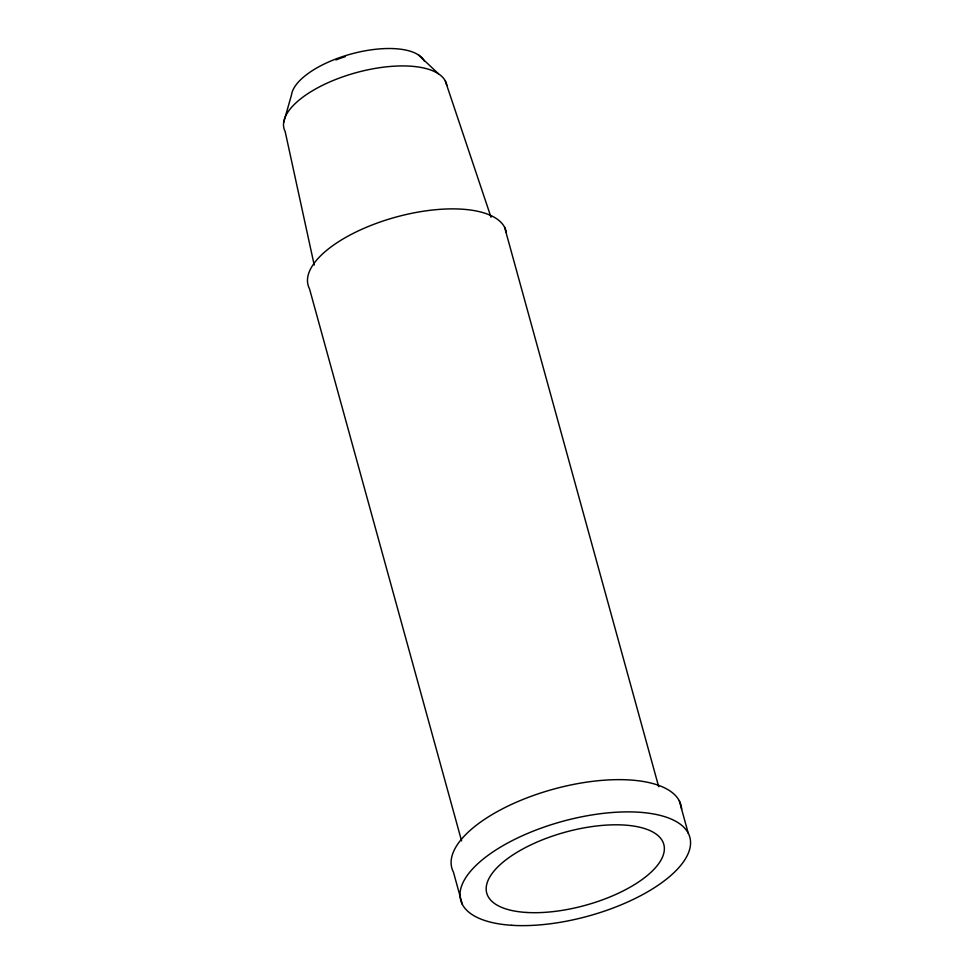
<?xml version="1.0" encoding="UTF-8"?>
<svg xmlns="http://www.w3.org/2000/svg" width="974" height="974" viewBox="0 0 974 974"><rect width="100%" height="100%" fill="white"/><g stroke="black" fill="none" stroke-linecap="round" stroke-linejoin="round"><path stroke-width="1.46" d="M283.641 122.529L291.494 94.953A69.13 28.563 -15.4 0 1 353.672 53.326A69.13 28.563 -15.4 0 1 424.165 60.863M418.443 54.897L438.349 73.707M445.337 80.988L491.018 217.226M679.328 800.871L688.216 833.123M504.581 227.222L658.692 786.7M461.591 840.927L309.501 288.779A102.623 42.393 -15.4 0 1 393.459 217.786A102.623 42.393 -15.4 0 1 506.358 232.482M462.333 904.396L453.446 872.144A118.816 49.09 -15.4 0 1 553.171 789.244A118.816 49.09 -15.4 0 1 681.642 809.126M314.225 265.086L285.163 131.527A84.251 34.808 -15.4 0 1 354.098 73.233A84.251 34.808 -15.4 0 1 446.786 85.31M335.86 59.962A66.975 27.662 -15.4 0 1 345.393 56.614M526.216 912.443A91.812 37.925 -15.4 0 0 664.207 851.02A91.812 37.925 -15.4 0 0 535.396 842.79A91.812 37.925 -15.4 0 0 526.216 912.443M511.788 925.3A118.816 49.09 -15.4 0 0 690.359 845.809A118.816 49.09 -15.4 0 0 523.671 835.156A118.816 49.09 -15.4 0 0 511.788 925.3"/></g></svg>
